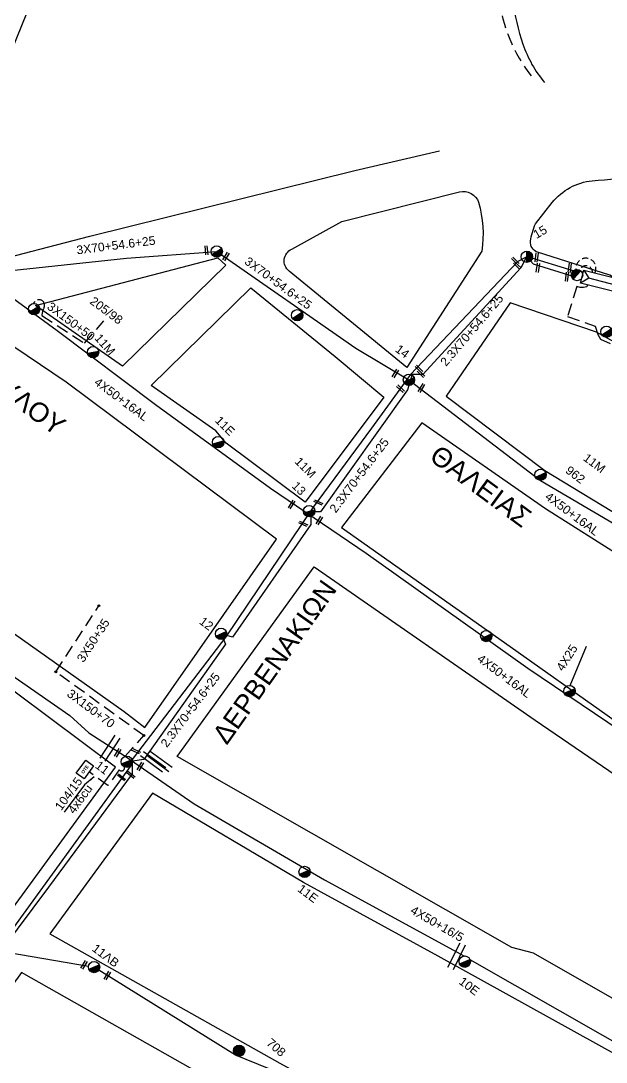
# Model space of a CAD drawing. Header units: millimetres. Extents: x 6950 to 9601, y 853 to 1951.
# Drawn here: x 7651.9 to 7773.6, y 1304 to 1520.4 of the extents above; entities that cross this region are included whole.
import ezdxf

# ---------------------------------------------------------------- set-up
doc = ezdxf.new("R2010")
doc.units = ezdxf.units.MM
doc.linetypes.add('DASHED', pattern=[19.05, 12.7, -6.35])
for name, color, linetype in [('Pillar OTE', 7, 'Continuous'), ('Άγνωστα', 7, 'Continuous'), ('Γυμνά εναέρια ΧΤ και ΦΟΠ (3Φ)   4x50+16AL', 7, 'Continuous'), ('Επιγραφές - Σχήματα', 7, 'Continuous'), ('Καλώδια ΧΤ   3x150AL+50XLPE', 7, 'DASHED'), ('Μηχανική τομή', 7, 'Continuous'), ('Στύλος Ξύλινος', 7, 'Continuous'), ('Στύλος Ξύλινος @ 1', 7, 'Continuous'), ('Στύλος ΦΜ', 7, 'Continuous'), ('Στύλος ΦΜ @ 1', 7, 'Continuous'), ('Συνδέσεις', 7, 'Continuous'), ('Συνεστραμμένα ΧΤ   3x70+54.6+25 AL', 7, 'SYN_LINE'), ('Τομή', 7, 'Continuous'), ('Υποσταθμός εναέριος 2 στύλων', 7, 'Continuous'), ('Υποσταθμός πόλεως', 7, 'Continuous'), ('Υπόβαθρο ΔΕΗ', 7, 'Continuous'), ('Υπόγεια καλώδια Παροχών ΧΤ   4x16AL', 7, 'DASHED'), ('Υπόγεια καλώδια Παροχών ΧΤ   4x25', 7, 'DASHED'), ('Υπόγεια καλώδια Παροχών ΧΤ   4x50AL', 7, 'DASHED'), ('Υπόγεια καλώδια Παροχών ΧΤ   4x6', 7, 'DASHED')]:
    doc.layers.add(name, color=color, linetype=linetype)
doc.styles.add('arial', font='ARIAL.TTF')
doc.styles.get("Standard").update_dxf_attribs({"font": 'ARIAL.TTF'})
doc.linetypes.add('SYN_LINE', pattern='A,0.5,-0.0001,["/\\/\\/\\/",Standard,S=0.1,R=0,X=0,Y=-0.05],-0.25', length=0.7501)
doc.dimstyles.new('ISO-25', dxfattribs={"dimtxt": 2.5, "dimasz": 2.5, "dimexe": 1.25, "dimexo": 0.625, "dimtad": 1, "dimtxsty": 'Standard', "dimcen": 2.5, "dimadec": 0, "dimazin": 0, "dimtfac": 1, "dimtmove": 0, "dimatfit": 3, "dimfxl": 1, "dimarcsym": 0})

# ---------------------------------------------------------------- blocks, each defined once
blk = doc.blocks.new('ΜΗΧΑΝΙΚΗ ΤΟΜΗ')
at = {"layer": 'Μηχανική τομή', "ltscale": 40}
for p, q in [((-1.89, 0.78), (1.89, 0.78)), ((1.89, 0), (-1.89, 0))]:
    blk.add_line(p, q, dxfattribs=at)
blk = doc.blocks.new('ΤΟΜΗ')
at = {"layer": 'Τομή', "ltscale": 40}
for p, q in [((-5.68, 0), (5.68, 0)), ((5.68, -2.33), (-5.68, -2.33))]:
    blk.add_line(p, q, dxfattribs=at)
blk = doc.blocks.new('ΥΠΑΡΧΩΝ ΤΣΙΜΕΝΤΕΝΙΟΣ ΣΤΥΛΟΣ')
at = {"layer": 'Στύλος ΦΜ'}
blk.add_hatch(color=7, dxfattribs=at).paths.add_polyline_path([(-1.29, -2.28, 0.574793), (2.62, 0, 0.268822), (1.3, 2.27)])
at = {"layer": 'Στύλος ΦΜ', "color": 7}
blk.add_line((-1.29, -2.28), (1.3, 2.27), dxfattribs=at)
blk.add_circle((0, 0), 2.62, dxfattribs=at)
at = {"layer": 'Στύλος ΦΜ', "flags": 4}
for tag, p in [('ΑΡΙΘΜΟΣ', (-4.68, 8.05)), ('ΤΥΠΟΣ', (-4.91, 3.03))]:
    blk.add_attdef(tag, p, '', height=4, dxfattribs=at)
blk = doc.blocks.new('ΥΠΑΡΧΩΝ ΞΥΛΙΝΟΣ ΣΤΥΛΟΣ')
at = {"layer": 'Στύλος Ξύλινος'}
h = blk.add_hatch(color=7, dxfattribs=at)
h.paths.add_polyline_path([(-2.62, 0, 0.270008), (-1.29, -2.28), (1.3, 2.27, 0.576266)])
h.paths.add_polyline_path([(-1.29, -2.28, 0.574793), (2.62, 0, 0.268822), (1.3, 2.27)])
at = {"layer": 'Στύλος Ξύλινος', "color": 7}
blk.add_line((-1.29, -2.28), (1.3, 2.27), dxfattribs=at)
blk.add_circle((0, 0), 2.62, dxfattribs=at)
at = {"layer": 'Στύλος Ξύλινος', "flags": 4}
for tag, p in [('ΑΡΙΘΜΟΣ', (-4.91, 8.6)), ('ΤΥΠΟΣ', (-4.85, 3.39))]:
    blk.add_attdef(tag, p, '', height=4, dxfattribs=at)
blk = doc.blocks.new('ΥΠΟΣΤΑΘΜΟΣ ΕΝΑΕΡΙΟΣ ΕΠΙ 2 ΣΤΥΛΩΝ')
at = {"layer": 'Υποσταθμός εναέριος 2 στύλων', "linetype": 'Continuous'}
for points in [[(-11.97, -2.11, 0.574793), (-8.45, -0.07, 0.268822), (-9.64, 1.98)], [(9.68, -2.15, 0.574793), (13.19, -0.1, 0.268822), (12.01, 1.95)]]:
    blk.add_hatch(color=256, dxfattribs=at).paths.add_polyline_path(points)
for p, q in [((-11.97, -2.11), (-9.64, 1.98)), ((9.68, -2.15), (12.01, 1.95))]:
    blk.add_line(p, q, dxfattribs=at)
for centre in [(-10.81, -0.07), (10.84, -0.1)]:
    blk.add_circle(centre, 2.36, dxfattribs=at)
at = {"layer": 'Υποσταθμός πόλεως', "linetype": 'Continuous', "ltscale": 40}
blk.add_lwpolyline([(-8.57, 2.82), (8.57, 2.82), (8.57, -2.82), (-8.57, -2.82)], close=True, dxfattribs=at)
for points in [[(-5.75, 0), (-8.57, 2.82)], [(-8.57, -2.82), (-5.75, 0)], [(-5.75, 0), (5.75, 0)], [(5.75, 0), (8.57, 2.82)], [(8.57, -2.82), (5.75, 0)]]:
    blk.add_lwpolyline(points, dxfattribs=at)
at = {"layer": 'Υποσταθμός εναέριος 2 στύλων', "ltscale": 40, "flags": 1}
for tag, p in [('ΜΕΤΑΣΧΗΜΑΤΙΣΜΟΣ', (14.09, 2.51)), ('ΙΣΧΥΣ', (14.07, -0.28)), ('ΑΡΙΘΜΟΣ', (14.19, -3))]:
    blk.add_attdef(tag, p, '', height=1.8, dxfattribs=at)
blk = doc.blocks.new('_ΣΥΝΔΕΣΗ')
at = {"layer": 'Συνδέσεις', "linetype": 'SYN_LINE', "ltscale": 40}
blk.add_hatch(color=256, dxfattribs=at).paths.add_polyline_path([(0.5, -0.01, 1), (-0.5, -0.01, 1)])
at = {"layer": 'Συνδέσεις'}
blk.add_circle((0, -0.01), 0.5, dxfattribs=at)
blk = doc.blocks.new('PILLAR ΟΤΕ')
at = {"layer": 'Pillar OTE', "ltscale": 40}
blk.add_lwpolyline([(-3.31, 2.02), (3.39, 2.02), (3.39, -1.99), (-3.31, -1.99)], close=True, dxfattribs=at)
at = {"layer": 'Pillar OTE', "insert": (-1.81, 0.71), "char_height": 1.3575, "width": 109.961, "attachment_point": 1}
blk.add_mtext('{\\fArial|b1|i0|c161|p34;OTE}', dxfattribs=at)

msp = doc.modelspace()

# ---------------------------------------------------------------- linework, layer by layer
at = {"layer": 'Άγνωστα', "color": 85, "linetype": 'DASHED', "ltscale": 0.2}
msp.add_lwpolyline([(7760.3, 1576.32), (7753.7, 1562.83), (7753.22, 1562.62, 0.337655), (7752.12, 1560.63), (7750.87, 1550.06), (7750.62, 1547.99), (7751.13, 1540.19), (7749.51, 1537.5), (7751.23, 1525.19, 0.129274), (7757.98, 1509.01, 0.494336)], format="xyb", dxfattribs=at)
at = {"layer": 'Άγνωστα', "color": 133, "linetype": 'DASHED', "ltscale": 0.2}
msp.add_lwpolyline([(7654.54, 1461.69), (7654.88, 1462.08, -0.860536), (7656.76, 1460.91, 0.064836), (7656.28, 1459.22), (7665.19, 1453.43), (7669.2, 1458.1)], format="xyb", dxfattribs=at)
at = {"layer": 'Άγνωστα', "color": 154}
msp.add_lwpolyline([(7624.57, 1402.12), (7662.13, 1376.03), (7666.06, 1372.48), (7673.6, 1367.58), (7687.97, 1357.69), (7715.05, 1341.93), (7744.11, 1326.07)], dxfattribs=at)
at = {"layer": 'Άγνωστα', "color": 1, "linetype": 'DASHED', "ltscale": 0.2}
for points in [[(7659.19, 1385.13), (7668.16, 1398.89)], [(7673.6, 1367.58), (7677.5, 1371.89), (7659.19, 1385.13)]]:
    msp.add_lwpolyline(points, dxfattribs=at)
at = {"layer": 'Άγνωστα', "color": 2}
msp.add_lwpolyline([(7745.27, 1325.36), (7791.54, 1298.98), (7816.04, 1285.32), (7845.41, 1272.5)], dxfattribs=at)
at = {"layer": 'Γυμνά εναέρια ΧΤ και ΦΟΠ (3Φ)   4x50+16AL', "color": 133, "ltscale": 40}
msp.add_lwpolyline([(7644.71, 1466.85), (7659.48, 1456.06), (7679.95, 1440.71), (7703.84, 1423.31), (7723.7, 1409.82), (7757.28, 1385.89), (7812.76, 1348.52)], dxfattribs=at)
at = {"layer": 'Γυμνά εναέρια ΧΤ και ΦΟΠ (3Φ)   4x50+16AL', "color": 27, "ltscale": 40}
msp.add_lwpolyline([(7727.85, 1288.04), (7703.57, 1302.63), (7696.52, 1305.5), (7668.14, 1323.15)], dxfattribs=at)
at = {"layer": 'Καλώδια ΧΤ   3x150AL+50XLPE', "color": 1, "ltscale": 0.1}
msp.add_arc((7769.39, 1469.03), 2.08, 332.4807, 187.1745, dxfattribs=at)
at = {"layer": 'Καλώδια ΧΤ   3x150AL+50XLPE', "color": 133, "ltscale": 0.1}
msp.add_arc((7769.41, 1468.21), 1.33, 359.1196, 164.5857, dxfattribs=at)
at = {"layer": 'Συνεστραμμένα ΧΤ   3x70+54.6+25 AL', "color": 85, "linetype": 'SYN_LINE', "ltscale": 20}
msp.add_lwpolyline([(7658.17, 1534.5), (7658.14, 1534.5), (7644.85, 1501.82), (7643.38, 1500.55), (7643.69, 1497.77), (7645.75, 1471.89), (7645.32, 1469.06)], dxfattribs=at)
at = {"layer": 'Συνεστραμμένα ΧΤ   3x70+54.6+25 AL', "color": 1, "linetype": 'SYN_LINE', "ltscale": 20}
for points in [[(7645.94, 1468.11), (7673.92, 1471.13), (7692.65, 1472.5), (7721.54, 1452.39), (7732.6, 1445.83), (7759.91, 1424.92), (7782.11, 1411.9), (7788.05, 1406.96)], [(7757.24, 1471.38), (7757.11, 1471.42), (7755.26, 1470.43), (7732.95, 1446.96), (7724.83, 1435.76), (7712.68, 1419.37), (7694.53, 1392.38), (7675.04, 1366.93)]]:
    msp.add_lwpolyline(points, dxfattribs=at)
at = {"layer": 'Συνεστραμμένα ΧΤ   3x70+54.6+25 AL', "color": 133, "linetype": 'SYN_LINE', "ltscale": 20}
msp.add_lwpolyline([(7756.85, 1470.96), (7755.84, 1469.13), (7741.69, 1453.74), (7735.48, 1446.92), (7733.3, 1446.92), (7732.27, 1443.74), (7714.23, 1418.39), (7712.18, 1418.39), (7712.18, 1415.78), (7695.89, 1392.37), (7693.55, 1393.04), (7694.48, 1390.87), (7677.49, 1366.89), (7675.13, 1366.6)], dxfattribs=at)
at = {"layer": 'Συνεστραμμένα ΧΤ   3x70+54.6+25 AL', "color": 133, "linetype": 'SYN_LINE', "ltscale": 10}
msp.add_lwpolyline([(7767.33, 1468.77, 0.155241), (7767.12, 1467.19), (7758.47, 1469.84), (7757.11, 1471.42), (7756.85, 1470.96)], format="xyb", dxfattribs=at)
at = {"layer": 'Συνεστραμμένα ΧΤ   3x70+54.6+25 AL', "color": 1, "linetype": 'SYN_LINE', "ltscale": 10}
msp.add_lwpolyline([(7766.74, 1468.48), (7757.24, 1471.38)], dxfattribs=at)
at = {"layer": 'Συνεστραμμένα ΧΤ   3x70+54.6+25 AL', "color": 133, "linetype": 'SYN_LINE', "ltscale": 10}
msp.add_lwpolyline([(7766.12, 1382.31), (7769.47, 1390.5)], dxfattribs=at)
at = {"layer": 'Συνεστραμμένα ΧΤ   3x70+54.6+25 AL', "color": 27, "linetype": 'SYN_LINE', "ltscale": 20}
for points in [[(7604.49, 1269.08), (7621.38, 1293.42), (7630.97, 1305.65), (7643.03, 1322.53), (7646.91, 1327.23), (7674.9, 1365.76)], [(7646.91, 1327.23), (7665.98, 1323.97)]]:
    msp.add_lwpolyline(points, dxfattribs=at)
at = {"layer": 'Συνεστραμμένα ΧΤ   3x70+54.6+25 AL', "color": 154, "ltscale": 20}
msp.add_lwpolyline([(7604.68, 1269.28), (7604.67, 1269.43), (7607.02, 1270.74), (7623.83, 1293.39), (7622.57, 1295.68), (7625.37, 1295.18), (7647.03, 1325.89), (7646.91, 1327.23), (7647.95, 1327.32), (7657.75, 1340.36), (7675.11, 1363.97), (7675.11, 1366.04)], dxfattribs=at)
at = {"layer": 'Υπόβαθρο ΔΕΗ'}
for points in [[(7790.59, 1503.17), (7802.44, 1540.57), (7795.82, 1541.61, 0.079895), (7756.05, 1541.45, 0.250732), (7754.91, 1540.58, 0.113346), (7754.32, 1537.63), (7754.02, 1534, 0.102749), (7756.3, 1515.58, 0.093421), (7760.79, 1507.63, 0.731482)], [(7494.19, 1480.94), (7473.83, 1476.77), (7480.35, 1455.64), (7479.75, 1452.73), (7481.53, 1445.78), (7487.29, 1447.05, -0.004834), (7500.1, 1449.73, -0.082541), (7522.42, 1450.45), (7549.27, 1451.84), (7563.55, 1451.66), (7608.09, 1460.06), (7643.83, 1469.9), (7666.28, 1475.71), (7721.37, 1489.32), (7738.93, 1493.41)], [(7758.88, 1478.24), (7762.38, 1482.67, -0.20316), (7770.69, 1487.21, -0.050574), (7790.94, 1487.19, -0.069224), (7794.02, 1486.44, -0.388042), (7795.09, 1484.23, -0.107526), (7787.92, 1471.19, -0.175935), (7779.39, 1466.47, -0.187259), (7774.36, 1467.56), (7759.34, 1472.37, -0.363253), (7757.88, 1474.66, -0.07), (7758.88, 1478.24, -0.713141)], [(7708.24, 1472.99), (7718.66, 1478.73), (7743.08, 1484.88, -0.388236), (7747.08, 1482.73, -0.103499), (7747.75, 1472.58), (7732.15, 1448.42), (7707.67, 1468.43, -0.552636), (7708.24, 1472.99, 0.176112)]]:
    msp.add_lwpolyline(points, format="xyb", dxfattribs=at)
for points in [[(7654.96, 1461.28), (7692.87, 1471.18), (7694.55, 1469.65), (7673.04, 1448.7), (7654.96, 1461.28)], [(7678.99, 1444.65), (7699.74, 1464.95), (7717.23, 1450.69), (7727.39, 1442.26), (7711.03, 1420.4), (7694.59, 1432.65), (7692.48, 1435.23), (7678.99, 1444.65)], [(7913.02, 1360.71), (7835.8, 1412.78), (7799.73, 1437.02), (7776.4, 1453.04), (7771.56, 1455.76), (7753.63, 1461.84), (7740.32, 1442.46), (7760.83, 1426.96), (7778.68, 1416.16), (7787.71, 1409.45), (7793.99, 1402.59), (7791.34, 1397.29), (7782.89, 1405.15), (7761.01, 1419), (7735.3, 1436.89), (7718.58, 1415.12), (7753.62, 1390.39), (7773.78, 1376.16), (7779.09, 1372.4)], [(7677.68, 1373.6), (7705.07, 1412.7), (7661.35, 1445.37), (7642.52, 1458.04), (7581.95, 1441.87), (7617.57, 1416.07), (7622.76, 1412.74), (7673.43, 1376.89), (7677.68, 1373.6)], [(7649.88, 1335.46), (7671.58, 1365.34), (7644.08, 1385.85), (7600.56, 1414.83), (7566.07, 1440.43), (7521.93, 1439.47), (7519.81, 1435.09), (7541.84, 1418.5), (7546.48, 1414.87), (7564.05, 1401.7), (7593.78, 1381.07), (7605.16, 1372.3), (7626.94, 1354.42), (7637.48, 1346.62), (7649.88, 1335.46)], [(7913.02, 1360.71), (7903.92, 1349), (7898.89, 1349), (7840.53, 1279.73), (7758.48, 1326.66), (7754.01, 1327.82), (7684.42, 1367.57), (7712.89, 1406.96), (7758.81, 1375.09), (7845.64, 1315.81)], [(7665.18, 1361.68), (7660.92, 1355.99)], [(7810.9, 1245.29), (7834.25, 1272.21), (7795.2, 1294.7), (7738.67, 1326.05), (7710.7, 1341.38), (7679.33, 1359.91), (7657.97, 1330.65), (7705.77, 1303.82), (7763.31, 1272.23), (7793.28, 1255.37), (7810.9, 1245.29)], [(7803.72, 1237.92), (7728.58, 1279.32), (7652.08, 1322.62), (7616.19, 1272.75), (7659.03, 1247.19), (7681.82, 1231.77), (7707.79, 1211.67), (7735.21, 1192.01), (7754.06, 1178.11), (7794.15, 1226.48), (7803.72, 1237.92)]]:
    msp.add_lwpolyline(points, dxfattribs=at)
at = {"layer": 'Υπόγεια καλώδια Παροχών ΧΤ   4x16AL', "color": 6, "linetype": 'DASHED', "ltscale": 0.2}
msp.add_lwpolyline([(7769.66, 1465.5), (7769.6, 1465.19), (7768.91, 1465), (7768.22, 1465), (7767.47, 1465.25), (7765.56, 1459), (7771.31, 1456.99), (7771.85, 1455.26), (7772.41, 1454.26), (7774.41, 1453.39)], dxfattribs=at)
at = {"layer": 'Υπόγεια καλώδια Παροχών ΧΤ   4x6', "color": 1, "linetype": 'DASHED', "ltscale": 0.2}
msp.add_lwpolyline([(7673.45, 1365.4, -0.833273), (7672.39, 1364.75), (7670.04, 1361.51), (7666.13, 1364.35)], format="xyb", dxfattribs=at)

# ---------------------------------------------------------------- block references
at = {"layer": 'Pillar OTE', "xscale": 0.5, "yscale": 0.5, "zscale": 0.5, "rotation": 54.05734334371118}
msp.add_blockref('PILLAR ΟΤΕ', (7665.23, 1364.8), dxfattribs=at)
at = {"layer": 'Μηχανική τομή'}
for p, xscale, yscale, zscale, rotation in [((7690.31, 1472.73), 0.4999999999999998, 0.4999999999999998, 0.4999999999999998, 275.9372355427591), ((7694.39, 1471.57), 0.4999999999999998, 0.4999999999999998, 0.4999999999999998, 238.7933027800566), ((7758.94, 1471.29), 0.4999999999999998, 0.4999999999999998, 0.4999999999999998, 262.5578276047008), ((7754.57, 1470.39), 0.4999999999999999, 0.4999999999999999, 0.4999999999999999, 316.0589841585902), ((7754.98, 1469.45), 0.4999999999999999, 0.4999999999999999, 0.4999999999999999, 316.0589841585902), ((7759.19, 1469.14), 0.4999999999999999, 0.4999999999999999, 0.4999999999999999, 262.5578276047008), ((7765.82, 1469.14), 0.4999999999999998, 0.4999999999999998, 0.4999999999999998, 262.5578276047008), ((7765.24, 1467.29), 0.4999999999999998, 0.4999999999999998, 0.4999999999999998, 262.5578276047008), ((7729.6, 1447.26), 0.4999999999999998, 0.4999999999999998, 0.4999999999999998, 238.7933027800566), ((7734.56, 1447.92), 0.4999999999999999, 0.4999999999999999, 0.4999999999999999, 316.0589841585902), ((7734.97, 1446.98), 0.4999999999999999, 0.4999999999999999, 0.4999999999999999, 316.0589841585902), ((7730.71, 1443.82), 0.4999999999999999, 0.4999999999999999, 0.4999999999999999, 316.0589841585902), ((7735.03, 1444.24), 0.4999999999999998, 0.4999999999999998, 0.4999999999999998, 238.7933027800566), ((7708.03, 1420.04), 0.4999999999999998, 0.4999999999999998, 0.4999999999999998, 238.7933027800566), ((7713.67, 1420.17), 0.4999999999999999, 0.4999999999999999, 0.4999999999999999, 335.5293394930489), ((7710.54, 1415.73), 0.4999999999999999, 0.4999999999999999, 0.4999999999999999, 335.5293394930489), ((7713.82, 1416.71), 0.4999999999999998, 0.4999999999999998, 0.4999999999999998, 238.7933027800566), ((7671.87, 1368.41), 0.4999999999999998, 0.4999999999999998, 0.4999999999999998, 238.7933027800566), ((7675.75, 1368.5), 0.4999999999999999, 0.4999999999999999, 0.4999999999999999, 335.5293394930489), ((7676.58, 1365.59), 0.4999999999999998, 0.4999999999999998, 0.4999999999999998, 238.7933027800566), ((7672.73, 1363.06), 0.4999999999999999, 0.4999999999999999, 0.4999999999999999, 321.2941110202182), ((7674.68, 1363.59), 0.4999999999999998, 0.4999999999999998, 0.4999999999999998, 321.2941110202182), ((7664.88, 1324.36), 0.4999999999999998, 0.4999999999999998, 0.4999999999999998, 238.7933027800566), ((7669.73, 1322.1), 0.4999999999999998, 0.4999999999999998, 0.4999999999999998, 238.7933027800566)]:
    msp.add_blockref('ΜΗΧΑΝΙΚΗ ΤΟΜΗ', p, dxfattribs=dict(at, xscale=xscale, yscale=yscale, zscale=zscale, rotation=rotation))
at = {"layer": 'Στύλος Ξύλινος @ 1', "ltscale": 40}
ref = msp.add_blockref('ΥΠΑΡΧΩΝ ΞΥΛΙΝΟΣ ΣΤΥΛΟΣ', (7697.29, 1306.38), dxfattribs=dict(at, xscale=0.4499999999998182, yscale=0.4499999999998182, zscale=0.4499999999998182, rotation=318.8586543949289))
ref.add_attrib('ΤΥΠΟΣ', '708', (7702.84, 1307.77), dxfattribs={"layer": 'Στύλος Ξύλινος', "height": 1.8, "rotation": 318.8587, "flags": 4})
at = {"layer": 'Στύλος ΦΜ @ 1', "ltscale": 40}
ref = msp.add_blockref('ΥΠΑΡΧΩΝ ΤΣΙΜΕΝΤΕΝΙΟΣ ΣΤΥΛΟΣ', (7757.11, 1471.42), dxfattribs=dict(at, xscale=0.449999999999818, yscale=0.449999999999818, zscale=0.449999999999818, rotation=30.7155543310763))
ref.add_attrib('ΤΥΠΟΣ', '15', (7759.11, 1475.08), dxfattribs={"layer": 'Στύλος ΦΜ', "height": 1.8, "rotation": 30.7156, "flags": 4})
at = {"layer": 'Στύλος ΦΜ @ 1', "ltscale": 40, "xscale": 0.449999999999818, "yscale": 0.449999999999818, "zscale": 0.449999999999818}
for p, rotation in [((7692.65, 1472.5), 331.8060337909106), ((7654.68, 1460.52), 331.8060337909106), ((7709.36, 1459.24), 331.8060337909106), ((7773.66, 1455.82), 331.8060337909106), ((7748.67, 1392.57), 323.1742690424174), ((7765.96, 1381.15), 323.1742690424174)]:
    msp.add_blockref('ΥΠΑΡΧΩΝ ΤΣΙΜΕΝΤΕΝΙΟΣ ΣΤΥΛΟΣ', p, dxfattribs=dict(at, rotation=rotation))
at = {"layer": 'Στύλος ΦΜ @ 1', "ltscale": 40}
ref = msp.add_blockref('ΥΠΑΡΧΩΝ ΤΣΙΜΕΝΤΕΝΙΟΣ ΣΤΥΛΟΣ', (7666.95, 1451.58), dxfattribs=dict(at, xscale=0.449999999999818, yscale=0.449999999999818, zscale=0.449999999999818, rotation=311.2610325866493))
ref.add_attrib('ΤΥΠΟΣ', '11M', (7667.13, 1454.42), dxfattribs={"layer": 'Στύλος ΦΜ', "height": 1.8, "rotation": 311.261, "flags": 4})
ref = msp.add_blockref('ΥΠΑΡΧΩΝ ΤΣΙΜΕΝΤΕΝΙΟΣ ΣΤΥΛΟΣ', (7732.6, 1445.83), dxfattribs=dict(at, xscale=0.449999999999818, yscale=0.449999999999818, zscale=0.449999999999818, rotation=323.1742690424174))
ref.add_attrib('ΤΥΠΟΣ', '14', (7729.58, 1451.85), dxfattribs={"layer": 'Στύλος ΦΜ', "height": 1.8, "rotation": 323.1743, "flags": 4})
ref = msp.add_blockref('ΥΠΑΡΧΩΝ ΤΣΙΜΕΝΤΕΝΙΟΣ ΣΤΥΛΟΣ', (7692.94, 1432.87), dxfattribs=dict(at, xscale=0.449999999999818, yscale=0.449999999999818, zscale=0.449999999999818, rotation=315.1283609592043))
ref.add_attrib('ΤΥΠΟΣ', '11E', (7692.15, 1437.21), dxfattribs={"layer": 'Στύλος ΦΜ', "height": 1.8, "rotation": 315.1284, "flags": 4})
ref = msp.add_blockref('ΥΠΑΡΧΩΝ ΤΣΙΜΕΝΤΕΝΙΟΣ ΣΤΥΛΟΣ', (7711.85, 1418.53), dxfattribs=dict(at, xscale=0.449999999999818, yscale=0.449999999999818, zscale=0.449999999999818, rotation=315.1283609592043))
ref.add_attrib('ΤΥΠΟΣ', '11M', (7708.7, 1428.69), dxfattribs={"layer": 'Στύλος ΦΜ', "height": 1.8, "rotation": 315.1284, "flags": 4})
ref.add_attrib('ΑΡΙΘΜΟΣ', '13', (7708.11, 1423.63), dxfattribs={"layer": 'Στύλος ΦΜ', "height": 1.8, "rotation": 315.1284, "flags": 4})
ref = msp.add_blockref('ΥΠΑΡΧΩΝ ΤΣΙΜΕΝΤΕΝΙΟΣ ΣΤΥΛΟΣ', (7759.95, 1426.1), dxfattribs=dict(at, xscale=0.449999999999818, yscale=0.449999999999818, zscale=0.449999999999818, rotation=323.1742690424174))
ref.add_attrib('ΤΥΠΟΣ', '11M', (7768.65, 1429.25), dxfattribs={"layer": 'Στύλος ΦΜ', "height": 1.8, "rotation": 323.1743, "flags": 4})
ref.add_attrib('ΑΡΙΘΜΟΣ', '962', (7764.97, 1426.65), dxfattribs={"layer": 'Στύλος ΦΜ', "height": 1.8, "rotation": 323.1743, "flags": 4})
ref = msp.add_blockref('ΥΠΑΡΧΩΝ ΤΣΙΜΕΝΤΕΝΙΟΣ ΣΤΥΛΟΣ', (7693.55, 1393.04), dxfattribs=dict(at, xscale=0.449999999999818, yscale=0.449999999999818, zscale=0.449999999999818, rotation=323.1742690424174))
ref.add_attrib('ΤΥΠΟΣ', '12', (7688.84, 1395.29), dxfattribs={"layer": 'Στύλος ΦΜ', "height": 1.8, "rotation": 323.1743, "flags": 4})
ref = msp.add_blockref('ΥΠΑΡΧΩΝ ΤΣΙΜΕΝΤΕΝΙΟΣ ΣΤΥΛΟΣ', (7673.96, 1366.46), dxfattribs=dict(at, xscale=0.449999999999818, yscale=0.449999999999818, zscale=0.449999999999818, rotation=323.1742690424174))
ref.add_attrib('ΤΥΠΟΣ', '11', (7667.21, 1365.34), dxfattribs={"layer": 'Στύλος ΦΜ', "height": 1.8, "rotation": 323.1743, "flags": 4})
ref = msp.add_blockref('ΥΠΑΡΧΩΝ ΤΣΙΜΕΝΤΕΝΙΟΣ ΣΤΥΛΟΣ', (7710.92, 1343.55), dxfattribs=dict(at, xscale=0.449999999999818, yscale=0.449999999999818, zscale=0.449999999999818, rotation=323.1742690424174))
ref.add_attrib('ΤΥΠΟΣ', '11E', (7709.28, 1339.68), dxfattribs={"layer": 'Στύλος ΦΜ', "height": 1.8, "rotation": 323.1743, "flags": 4})
ref = msp.add_blockref('ΥΠΑΡΧΩΝ ΤΣΙΜΕΝΤΕΝΙΟΣ ΣΤΥΛΟΣ', (7667.14, 1323.78), dxfattribs=dict(at, xscale=0.449999999999818, yscale=0.449999999999818, zscale=0.449999999999818, rotation=323.1742690424174))
ref.add_attrib('ΤΥΠΟΣ', '11ΛΒ', (7666.57, 1327.3), dxfattribs={"layer": 'Στύλος ΦΜ', "height": 1.8, "rotation": 323.1743, "flags": 4})
ref = msp.add_blockref('ΥΠΑΡΧΩΝ ΤΣΙΜΕΝΤΕΝΙΟΣ ΣΤΥΛΟΣ', (7744.19, 1324.9), dxfattribs=dict(at, xscale=0.449999999999818, yscale=0.449999999999818, zscale=0.449999999999818, rotation=323.1742690424174))
ref.add_attrib('ΤΥΠΟΣ', '10E', (7742.81, 1320.43), dxfattribs={"layer": 'Στύλος ΦΜ', "height": 1.8, "rotation": 323.1743, "flags": 4})
at = {"layer": 'Συνδέσεις', "xscale": 0.4, "yscale": 0.4, "zscale": 0.25}
for p in [(7668.17, 1398.89), (7659.19, 1385.13), (7677.5, 1371.9)]:
    msp.add_blockref('_ΣΥΝΔΕΣΗ', p, dxfattribs=at)
at = {"layer": 'Τομή'}
for p, xscale, yscale, zscale, rotation in [((7669.99, 1369.6), 0.4999999999999991, 0.4999999999999991, 0.4999999999999991, 56.95070538411436), ((7679.06, 1365.97), 0.499999999999999, 0.499999999999999, 0.499999999999999, 143.7248514402077), ((7680.41, 1366.05), 0.4999999999999991, 0.4999999999999991, 0.4999999999999991, 143.8212825884119), ((7741.97, 1326.29), 0.4999999999999991, 0.4999999999999991, 0.4999999999999991, 63.73373619982637)]:
    msp.add_blockref('ΤΟΜΗ', p, dxfattribs=dict(at, xscale=xscale, yscale=yscale, zscale=zscale, rotation=rotation))
at = {"layer": 'Υποσταθμός εναέριος 2 στύλων', "xscale": 0.4999999999999998, "yscale": 0.4999999999999998, "zscale": 0.4999999999999998, "rotation": 165.8035860685524}
msp.add_blockref('ΥΠΟΣΤΑΘΜΟΣ ΕΝΑΕΡΙΟΣ ΕΠΙ 2 ΣΤΥΛΩΝ', (7772.77, 1466.23), dxfattribs=at)

# ---------------------------------------------------------------- texts
at = {"ltscale": 40, "char_height": 4, "width": 94.4586, "attachment_point": 1, "style": 'arial'}
for s, insert, rotation in [('ΠΑΥΛΟΥ', (7642.88, 1451.02), 323.6455), ('ΘΑΛΕΙΑΣ', (7738.95, 1432.54), 323.6455), ('ΔΕΡΒΕΝΑΚΙΩΝ', (7691.48, 1372.1), 54.6699)]:
    msp.add_mtext(s, dxfattribs=dict(at, insert=insert, rotation=rotation))
at = {"layer": 'Άγνωστα', "ltscale": 40, "char_height": 1.8, "width": 34.5395, "attachment_point": 1, "style": 'arial'}
for s, insert, rotation in [('3X70+54.6+25', (7663.4, 1473.68), 7.1831), ('3X70+54.6+25', (7699.31, 1471.53), 323.8942), ('2.3X70+54.6+25', (7738.94, 1449.68), 49.5112), ('3X150+50', (7658.29, 1462.15), 323.3675), ('2.3X70+54.6+25', (7715.94, 1419.1), 52.9959), ('3X50+35', (7663.44, 1387.92), 56.7985), ('2.3X70+54.6+25', (7680.84, 1370.34), 52.9959), ('3X150+70', (7662.42, 1381.68), 323.3675), ('4X50+16/5', (7733.63, 1336.63), 330.0326)]:
    msp.add_mtext(s, dxfattribs=dict(at, insert=insert, rotation=rotation))
at = {"layer": 'Γυμνά εναέρια ΧΤ και ΦΟΠ (3Φ)   4x50+16AL', "ltscale": 40, "char_height": 1.8, "width": 34.5395, "attachment_point": 1, "rotation": 323.3675, "style": 'arial'}
for s, insert in [('205/98', (7667.18, 1463.27)), ('4X50+16AL', (7668.08, 1446.44)), ('4X50+16AL', (7761.78, 1422.65)), ('4X50+16AL', (7747.67, 1388.95))]:
    msp.add_mtext(s, dxfattribs=dict(at, insert=insert))
at = {"layer": 'Υπόγεια καλώδια Παροχών ΧΤ   4x25', "ltscale": 0.2, "insert": (7763.09, 1386.08), "char_height": 1.8, "width": 34.5395, "attachment_point": 1, "rotation": 57.5797, "style": 'arial'}
msp.add_mtext('4X25', dxfattribs=at)
at = {"layer": 'Υπόγεια καλώδια Παροχών ΧΤ   4x50AL', "color": 7, "ltscale": 0.2, "char_height": 1.8, "attachment_point": 1, "rotation": 54.0678}
for s, insert in [('104/15', (7658.87, 1357.22)), ('4x6cu', (7661.55, 1356.51))]:
    msp.add_mtext_dynamic_manual_height_columns(s, width=1.8, gutter_width=12.5, heights=[0.118], dxfattribs=dict(at, insert=insert))

# ---------------------------------------------------------------- leaders
at = {"layer": 'Επιγραφές - Σχήματα', "ltscale": 40}
msp.add_leader([(7667.2, 1363.29), (7665.18, 1361.68)], dimstyle='ISO-25', override={"dimasz": 1, "dimtad": 0}, dxfattribs=at)

doc.saveas('drawing.dxf')
